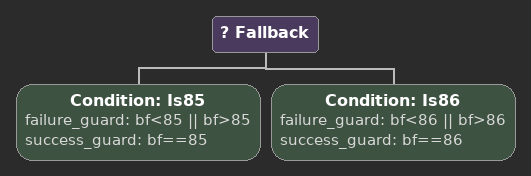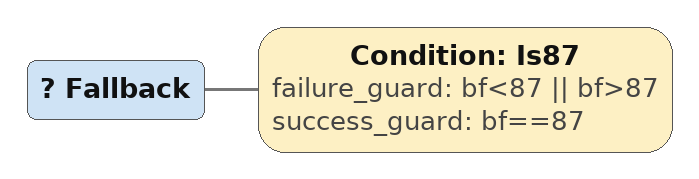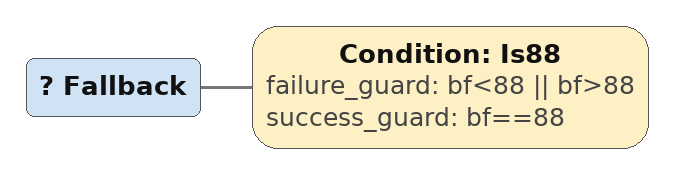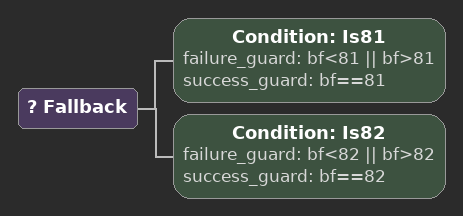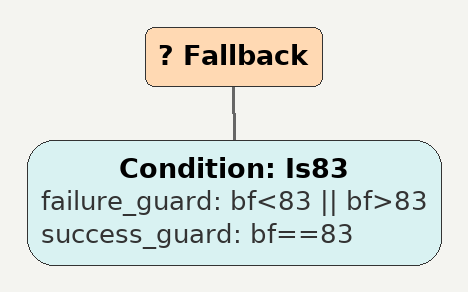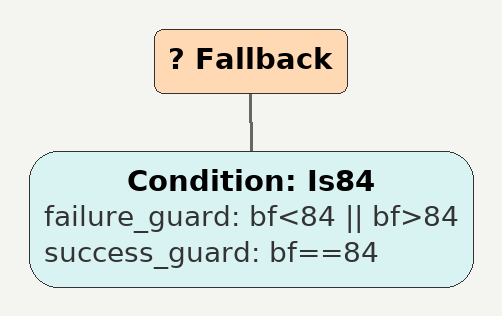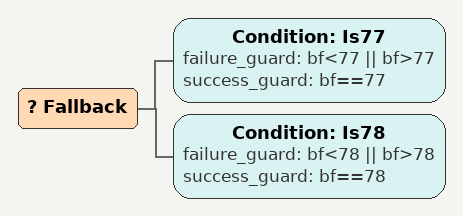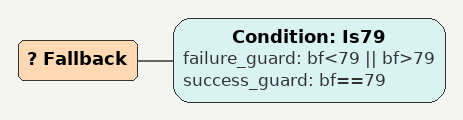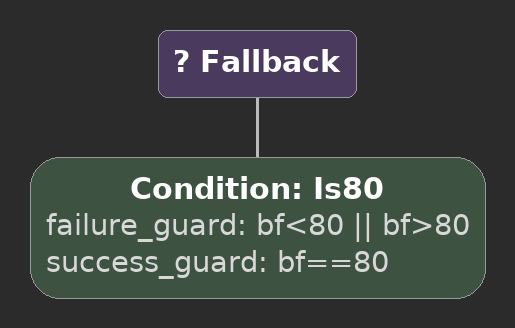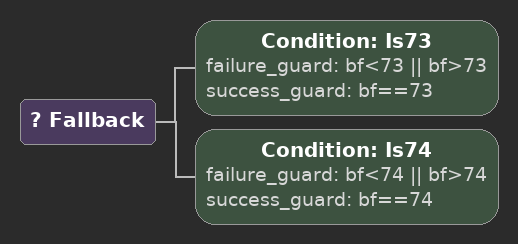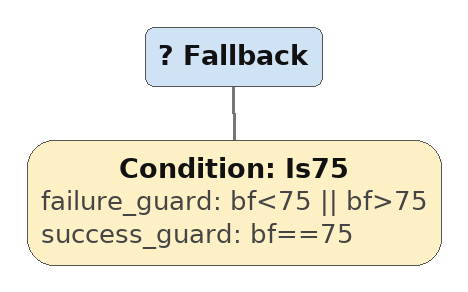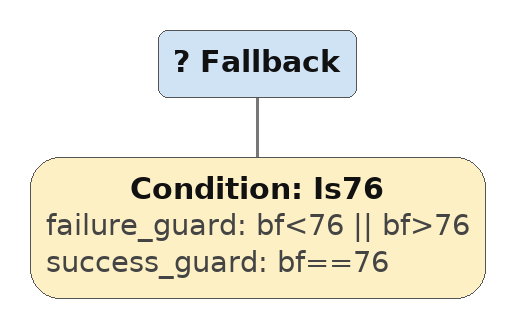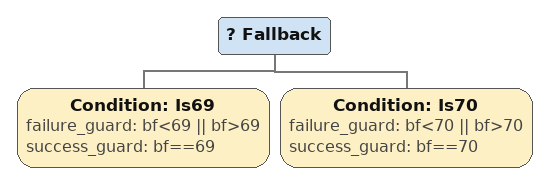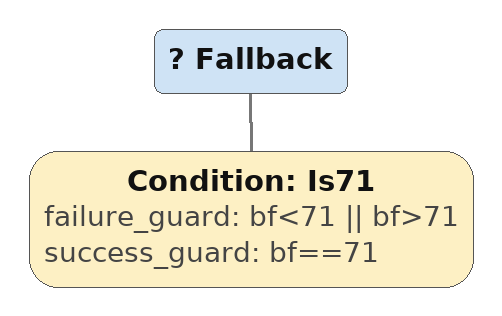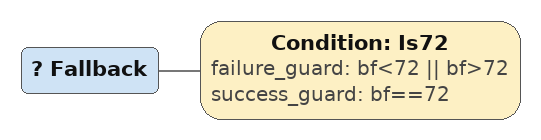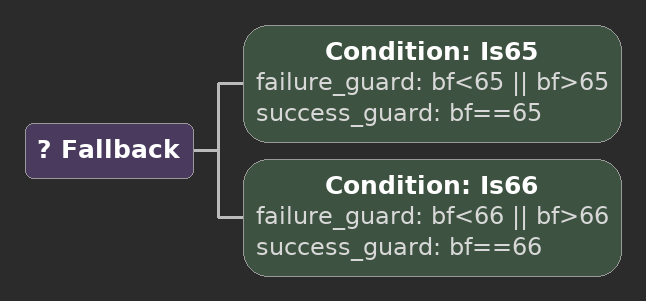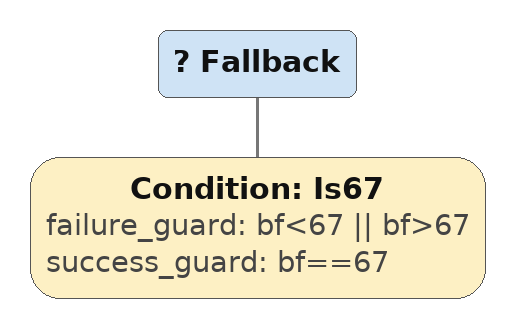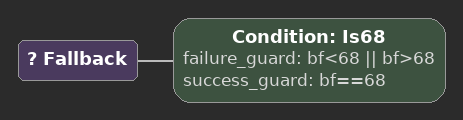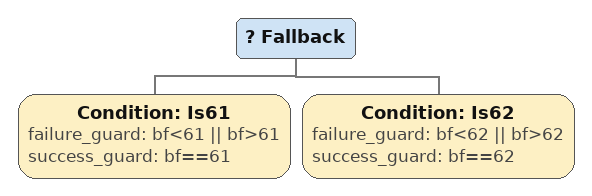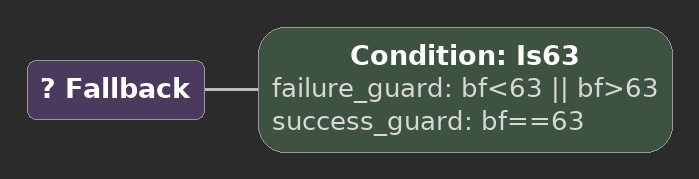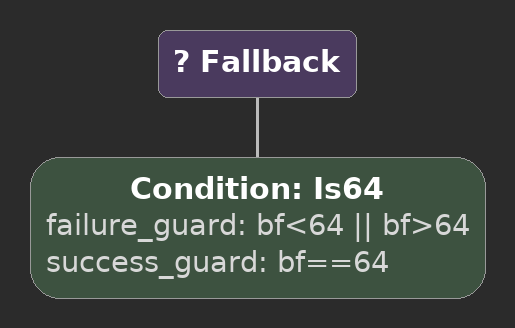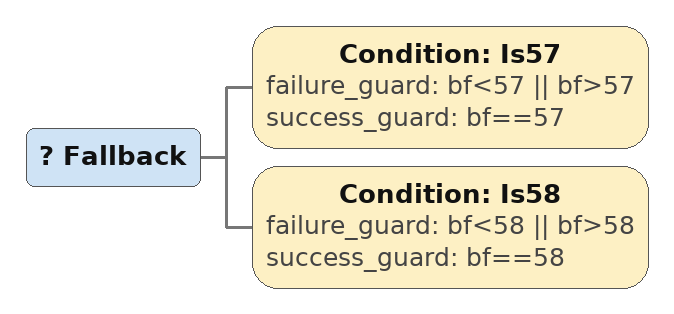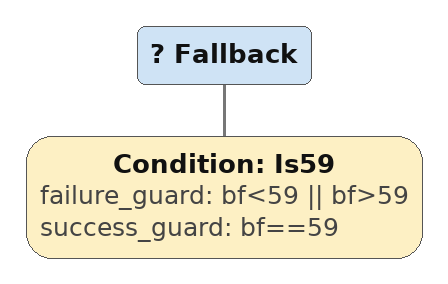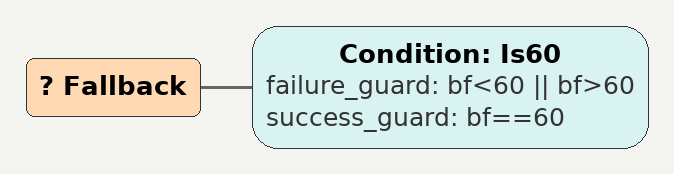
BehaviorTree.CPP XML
<Fallback>
    <Condition ID="Is85" failure_guard="bf&lt;85 || bf>85" success_guard="bf==85"/>
    <Condition ID="Is86" failure_guard="bf&lt;86 || bf>86" success_guard="bf==86"/>
        sequence84
        sequence
        children {
        } end_children
    } end_composite
</Fallback>

<Fallback>
    <Condition ID="Is87" failure_guard="bf&lt;87 || bf>87" success_guard="bf==87"/>
        sequence84
        sequence
        children {
        } end_children
    } end_composite
</Fallback>

<Fallback>
    <Condition ID="Is88" failure_guard="bf&lt;88 || bf>88" success_guard="bf==88"/>
        sequence84
        sequence
        children {
        } end_children
    } end_composite
</Fallback>

<Fallback>
    <Condition ID="Is81" failure_guard="bf&lt;81 || bf>81" success_guard="bf==81"/>
    <Condition ID="Is82" failure_guard="bf&lt;82 || bf>82" success_guard="bf==82"/>
        sequence80
        sequence
        children {
        } end_children
    } end_composite
</Fallback>

<Fallback>
    <Condition ID="Is83" failure_guard="bf&lt;83 || bf>83" success_guard="bf==83"/>
        sequence80
        sequence
        children {
        } end_children
    } end_composite
</Fallback>

<Fallback>
    <Condition ID="Is84" failure_guard="bf&lt;84 || bf>84" success_guard="bf==84"/>
        sequence80
        sequence
        children {
        } end_children
    } end_composite
</Fallback>

<Fallback>
    <Condition ID="Is77" failure_guard="bf&lt;77 || bf>77" success_guard="bf==77"/>
    <Condition ID="Is78" failure_guard="bf&lt;78 || bf>78" success_guard="bf==78"/>
        sequence76
        sequence
        children {
        } end_children
    } end_composite
</Fallback>

<Fallback>
    <Condition ID="Is79" failure_guard="bf&lt;79 || bf>79" success_guard="bf==79"/>
        sequence76
        sequence
        children {
        } end_children
    } end_composite
</Fallback>

<Fallback>
    <Condition ID="Is80" failure_guard="bf&lt;80 || bf>80" success_guard="bf==80"/>
        sequence76
        sequence
        children {
        } end_children
    } end_composite
</Fallback>

<Fallback>
    <Condition ID="Is73" failure_guard="bf&lt;73 || bf>73" success_guard="bf==73"/>
    <Condition ID="Is74" failure_guard="bf&lt;74 || bf>74" success_guard="bf==74"/>
        sequence72
        sequence
        children {
        } end_children
    } end_composite
</Fallback>

<Fallback>
    <Condition ID="Is75" failure_guard="bf&lt;75 || bf>75" success_guard="bf==75"/>
        sequence72
        sequence
        children {
        } end_children
    } end_composite
</Fallback>

<Fallback>
    <Condition ID="Is76" failure_guard="bf&lt;76 || bf>76" success_guard="bf==76"/>
        sequence72
        sequence
        children {
        } end_children
    } end_composite
</Fallback>

<Fallback>
    <Condition ID="Is69" failure_guard="bf&lt;69 || bf>69" success_guard="bf==69"/>
    <Condition ID="Is70" failure_guard="bf&lt;70 || bf>70" success_guard="bf==70"/>
        sequence68
        sequence
        children {
        } end_children
    } end_composite
</Fallback>

<Fallback>
    <Condition ID="Is71" failure_guard="bf&lt;71 || bf>71" success_guard="bf==71"/>
        sequence68
        sequence
        children {
        } end_children
    } end_composite
</Fallback>

<Fallback>
    <Condition ID="Is72" failure_guard="bf&lt;72 || bf>72" success_guard="bf==72"/>
        sequence68
        sequence
        children {
        } end_children
    } end_composite
</Fallback>

<Fallback>
    <Condition ID="Is65" failure_guard="bf&lt;65 || bf>65" success_guard="bf==65"/>
    <Condition ID="Is66" failure_guard="bf&lt;66 || bf>66" success_guard="bf==66"/>
        sequence64
        sequence
        children {
        } end_children
    } end_composite
</Fallback>

<Fallback>
    <Condition ID="Is67" failure_guard="bf&lt;67 || bf>67" success_guard="bf==67"/>
        sequence64
        sequence
        children {
        } end_children
    } end_composite
</Fallback>

<Fallback>
    <Condition ID="Is68" failure_guard="bf&lt;68 || bf>68" success_guard="bf==68"/>
        sequence64
        sequence
        children {
        } end_children
    } end_composite
</Fallback>

<Fallback>
    <Condition ID="Is61" failure_guard="bf&lt;61 || bf>61" success_guard="bf==61"/>
    <Condition ID="Is62" failure_guard="bf&lt;62 || bf>62" success_guard="bf==62"/>
        sequence60
        sequence
        children {
        } end_children
    } end_composite
</Fallback>

<Fallback>
    <Condition ID="Is63" failure_guard="bf&lt;63 || bf>63" success_guard="bf==63"/>
        sequence60
        sequence
        children {
        } end_children
    } end_composite
</Fallback>

<Fallback>
    <Condition ID="Is64" failure_guard="bf&lt;64 || bf>64" success_guard="bf==64"/>
        sequence60
        sequence
        children {
        } end_children
    } end_composite
</Fallback>

<Fallback>
    <Condition ID="Is57" failure_guard="bf&lt;57 || bf>57" success_guard="bf==57"/>
    <Condition ID="Is58" failure_guard="bf&lt;58 || bf>58" success_guard="bf==58"/>
        sequence56
        sequence
        children {
        } end_children
    } end_composite
</Fallback>

<Fallback>
    <Condition ID="Is59" failure_guard="bf&lt;59 || bf>59" success_guard="bf==59"/>
        sequence56
        sequence
        children {
        } end_children
    } end_composite
</Fallback>

<Fallback>
    <Condition ID="Is60" failure_guard="bf&lt;60 || bf>60" success_guard="bf==60"/>
        sequence56
        sequence
        children {
        } end_children
    } end_composite
</Fallback>
